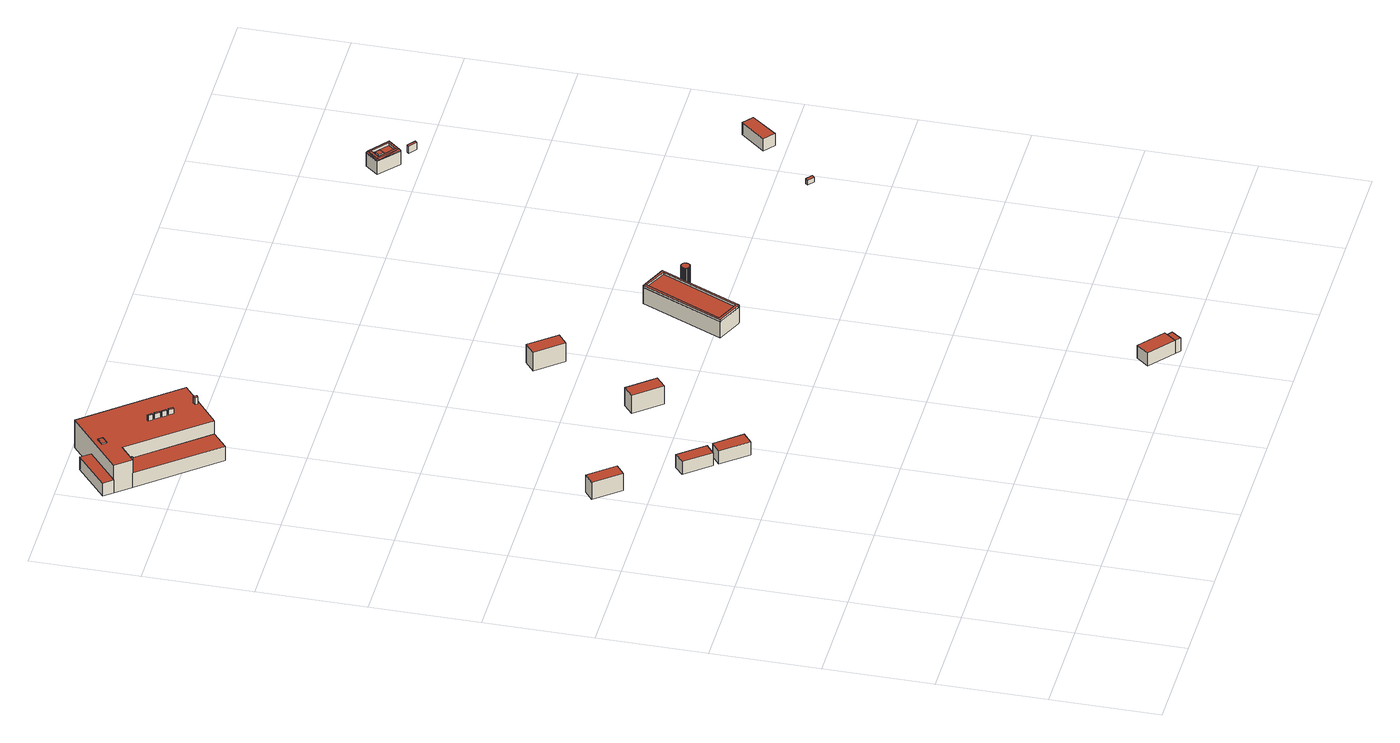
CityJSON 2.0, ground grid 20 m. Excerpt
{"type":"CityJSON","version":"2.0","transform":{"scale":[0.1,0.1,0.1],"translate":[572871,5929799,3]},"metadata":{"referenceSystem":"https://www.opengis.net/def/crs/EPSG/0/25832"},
"CityObjects":{
"building1":{"type":"Building","attributes":{"Grundfläche 2D":"14.992725","Grundhöhe NN":"3.891"},"geometry":[{"type":"Solid","lod":"3","boundaries":[[[[0,1,2,3]],[[4,5,3,2]],[[5,6,0,3]],[[6,7,1,0]],[[7,4,2,1]],[[7,6,5,4]]]],"semantics":{"surfaces":[{"type":"RoofSurface"},{"type":"WallSurface"},{"type":"GroundSurface"}],"values":[[0,1,1,1,1,2]]}}]},
"building2":{"type":"Building","attributes":{"Grundfläche 2D":"14.592025","Grundhöhe NN":"3.882"},"geometry":[{"type":"Solid","lod":"3","boundaries":[[[[8,9,10,11]],[[12,13,11,10]],[[13,14,8,11]],[[14,15,9,8]],[[15,12,10,9]],[[15,14,13,12]]]],"semantics":{"surfaces":[{"type":"RoofSurface"},{"type":"WallSurface"},{"type":"GroundSurface"}],"values":[[0,1,1,1,1,2]]}}]},
"building3":{"type":"Building","attributes":{"Grundfläche 2D":"18.100894","Grundhöhe NN":"3.895"},"geometry":[{"type":"Solid","lod":"3","boundaries":[[[[16,17,18,19]],[[20,21,19,18]],[[21,22,16,19]],[[22,23,17,16]],[[23,20,18,17]],[[23,22,21,20]]]],"semantics":{"surfaces":[{"type":"RoofSurface"},{"type":"WallSurface"},{"type":"GroundSurface"}],"values":[[0,1,1,1,1,2]]}}]},
"building4":{"type":"Building","attributes":{"Grundfläche 2D":"14.668522","Grundhöhe NN":"3.880"},"geometry":[{"type":"Solid","lod":"3","boundaries":[[[[24,25,26,27]],[[28,29,27,26]],[[29,30,24,27]],[[30,31,25,24]],[[31,28,26,25]],[[31,30,29,28]]]],"semantics":{"surfaces":[{"type":"RoofSurface"},{"type":"WallSurface"},{"type":"GroundSurface"}],"values":[[0,1,1,1,1,2]]}}]},
"building5":{"type":"Building","attributes":{"Grundfläche 2D":"71.015398","Grundhöhe NN":"3.895"},"children":["building5-1"],"geometry":[{"type":"Solid","lod":"3","boundaries":[[[[32,33,34,35]],[[33,32,36,37]],[[34,33,37,38]],[[35,34,38,39]],[[32,35,39,36]],[[37,36,39,38]]]],"semantics":{"surfaces":[{"type":"RoofSurface"},{"type":"WallSurface"},{"type":"GroundSurface"}],"values":[[0,1,1,1,1,2]]}}]},
"building5-1":{"type":"BuildingInstallation","parents":["building5"],"geometry":[{"type":"MultiSurface","lod":"3","boundaries":[[[40,41,42,43]],[[44,45,43,42]],[[42,41,46,44]],[[40,43,45,47]],[[47,46,41,40]]],"semantics":{"surfaces":[{"type":"RoofSurface"},{"type":"WallSurface"}],"values":[0,1,1,1,1]}}]},
"building6":{"type":"Building","attributes":{"Grundfläche 2D":"246.221628","Grundhöhe NN":"3.895"},"children":["building6-1","building6-2","building6-3","building6-4","building6-5","building6-6"],"geometry":[{"type":"Solid","lod":"3","boundaries":[[[[48,49,50,51,52,53,54,55]],[[50,49,56,23]],[[51,50,23,38]],[[52,51,38,37]],[[53,52,37,36]],[[57,58,48,55,54,53,36,59]],[[49,48,58,56]],[[56,58,57,59,36,37,38,23]]]],"semantics":{"surfaces":[{"type":"RoofSurface"},{"type":"WallSurface"},{"type":"GroundSurface"}],"values":[[0,1,1,1,1,1,1,2]]}}]},
"building6-1":{"type":"BuildingInstallation","parents":["building6"],"geometry":[{"type":"MultiSurface","lod":"3","boundaries":[[[60,61,62,63]],[[63,62,64,65]],[[60,63,65,66]],[[61,60,66,67]],[[62,61,67,64]]],"semantics":{"surfaces":[{"type":"RoofSurface"},{"type":"WallSurface"}],"values":[0,1,1,1,1]}}]},
"building6-2":{"type":"BuildingInstallation","parents":["building6"],"geometry":[{"type":"MultiSurface","lod":"3","boundaries":[[[68,69,70,71]],[[71,70,72,73]],[[73,74,68,71]],[[69,68,74,75]],[[75,72,70,69]]],"semantics":{"surfaces":[{"type":"RoofSurface"},{"type":"WallSurface"}],"values":[0,1,1,1,1]}}]},
"building6-3":{"type":"BuildingInstallation","parents":["building6"],"geometry":[{"type":"MultiSurface","lod":"3","boundaries":[[[76,77,78,79]],[[79,78,80,81]],[[76,79,81,82]],[[77,76,82,83]],[[78,77,83,80]]],"semantics":{"surfaces":[{"type":"RoofSurface"},{"type":"WallSurface"}],"values":[0,1,1,1,1]}}]},
"building6-4":{"type":"BuildingInstallation","parents":["building6"],"geometry":[{"type":"MultiSurface","lod":"3","boundaries":[[[84,85,86,87]],[[88,89,87,86]],[[84,87,89,90]],[[90,91,85,84]],[[86,85,91,88]]],"semantics":{"surfaces":[{"type":"RoofSurface"},{"type":"WallSurface"}],"values":[0,1,1,1,1]}}]},
"building6-5":{"type":"BuildingInstallation","parents":["building6"],"geometry":[{"type":"MultiSurface","lod":"3","boundaries":[[[92,93,94,95]],[[95,94,96,97]],[[92,95,97,98]],[[93,92,98,99]],[[94,93,99,96]]],"semantics":{"surfaces":[{"type":"RoofSurface"},{"type":"WallSurface"}],"values":[0,1,1,1,1]}}]},
"building6-6":{"type":"BuildingInstallation","parents":["building6"],"geometry":[{"type":"MultiSurface","lod":"3","boundaries":[[[100,101,102,103]],[[103,102,104,105]],[[105,106,100,103]],[[101,100,106,107]],[[102,101,107,104]]],"semantics":{"surfaces":[{"type":"RoofSurface"},{"type":"WallSurface"}],"values":[0,1,1,1,1]}}]},
"building7":{"type":"Building","attributes":{"Grundfläche 2D":"16.332716","Grundhöhe NN":"3.895"},"geometry":[{"type":"Solid","lod":"3","boundaries":[[[[108,109,110,111]],[[112,113,111,110]],[[113,114,108,111]],[[114,115,109,108]],[[115,112,110,109]],[[115,114,113,112]]]],"semantics":{"surfaces":[{"type":"RoofSurface"},{"type":"WallSurface"},{"type":"GroundSurface"}],"values":[[0,1,1,1,1,2]]}}]},
"building8":{"type":"Building","attributes":{"Grundfläche 2D":"17.630362","Grundhöhe NN":"3.471"},"geometry":[{"type":"Solid","lod":"3","boundaries":[[[[116,117,118,119]],[[117,116,120,121]],[[118,117,121,122]],[[119,118,122,123]],[[116,119,123,120]],[[121,120,123,122]]]],"semantics":{"surfaces":[{"type":"RoofSurface"},{"type":"WallSurface"},{"type":"GroundSurface"}],"values":[[0,1,1,1,1,2]]}}]},
"building9":{"type":"Building","attributes":{"Grundfläche 2D":"2.685808","Grundhöhe NN":"3.493"},"geometry":[{"type":"Solid","lod":"3","boundaries":[[[[124,125,118,126]],[[122,127,126,118]],[[127,128,124,126]],[[128,129,125,124]],[[129,122,118,125]],[[129,128,127,122]]]],"semantics":{"surfaces":[{"type":"RoofSurface"},{"type":"WallSurface"},{"type":"GroundSurface"}],"values":[[0,1,1,1,1,2]]}}]},
"building10":{"type":"Building","attributes":{"Grundfläche 2D":"16.470025","Grundhöhe NN":"3.895"},"geometry":[{"type":"Solid","lod":"3","boundaries":[[[[130,131,132,133]],[[134,135,133,132]],[[135,136,130,133]],[[136,137,131,130]],[[137,134,132,131]],[[137,136,135,134]]]],"semantics":{"surfaces":[{"type":"RoofSurface"},{"type":"WallSurface"},{"type":"GroundSurface"}],"values":[[0,1,1,1,1,2]]}}]},
"building11":{"type":"Building","attributes":{"Grundfläche 2D":"90.869267","Grundhöhe NN":"3.627"},"children":["building11-1","building11-2"],"geometry":[{"type":"Solid","lod":"3","boundaries":[[[[138,139,140,141,142]],[[141,140,143,144]],[[145,138,142,141,144,146]],[[139,138,145,147]],[[140,139,147,143]],[[143,147,145,146,144]]]],"semantics":{"surfaces":[{"type":"RoofSurface"},{"type":"WallSurface"},{"type":"GroundSurface"}],"values":[[0,1,1,1,1,2]]}}]},
"building11-1":{"type":"BuildingInstallation","parents":["building11"],"geometry":[{"type":"MultiSurface","lod":"3","boundaries":[[[148,149,150,151,152,153,154]],[[140,141,150,149]],[[141,142,138,152,151,150]],[[155,156,154,153]],[[148,154,156,157]]],"semantics":{"surfaces":[{"type":"RoofSurface"},{"type":"WallSurface"}],"values":[0,1,1,1,1]}}]},
"building11-2":{"type":"BuildingInstallation","parents":["building11"],"geometry":[{"type":"MultiSurface","lod":"3","boundaries":[[[149,148,158,153,152,159]],[[157,160,158,148]],[[158,160,155,153]],[[138,139,159,152]],[[139,140,149,159]]],"semantics":{"surfaces":[{"type":"RoofSurface"},{"type":"WallSurface"}],"values":[0,1,1,1,1]}}]},
"building12":{"type":"Building","attributes":{"Grundfläche 2D":"1.975009","Grundhöhe NN":"3.627"},"geometry":[{"type":"Solid","lod":"3","boundaries":[[[[161,162,163,164,165,166,167,168,169,170,171,172,173,174,175,176,177,178,179,180,181,182,183,184,185,186,187,188,189,190,191,192,193,194,195,196,197,198,199,200,201,202,203,204,205,206,207]],[[208,209,164,163]],[[210,211,207,206]],[[211,212,161,207]],[[212,213,162,161]],[[213,208,163,162]],[[209,214,165,164]],[[214,215,166,165]],[[215,216,167,166]],[[216,217,168,167]],[[217,218,169,168]],[[218,219,170,169]],[[219,220,171,170]],[[220,221,172,171]],[[221,222,173,172]],[[222,223,174,173]],[[223,224,175,174]],[[224,225,176,175]],[[225,226,177,176]],[[226,227,178,177]],[[227,228,179,178]],[[228,229,180,179]],[[229,230,181,180]],[[230,231,182,181]],[[231,232,183,182]],[[232,233,184,183]],[[233,234,185,184]],[[234,235,186,185]],[[235,236,187,186]],[[236,237,188,187]],[[237,238,189,188]],[[238,239,190,189]],[[239,240,191,190]],[[240,241,192,191]],[[241,242,193,192]],[[242,243,194,193]],[[243,244,195,194]],[[244,245,196,195]],[[245,246,197,196]],[[246,247,198,197]],[[247,248,199,198]],[[248,249,200,199]],[[249,250,201,200]],[[250,251,202,201]],[[251,252,203,202]],[[252,253,204,203]],[[253,254,205,204]],[[254,210,206,205]],[[251,250,249,248,247,246,245,244,243,242,241,240,239,238,237,236,235,234,233,232,231,230,229,228,227,226,225,224,223,222,221,220,219,218,217,216,215,214,209,208,213,212,211,210,254,253,252]]]],"semantics":{"surfaces":[{"type":"RoofSurface"},{"type":"WallSurface"},{"type":"GroundSurface"}],"values":[[0,1,1,1,1,1,1,1,1,1,1,1,1,1,1,1,1,1,1,1,1,1,1,1,1,1,1,1,1,1,1,1,1,1,1,1,1,1,1,1,1,1,1,1,1,1,1,1,2]]}}]},
"building13":{"type":"Building","attributes":{"Grundfläche 2D":"1.038714","Grundhöhe NN":"3.806"},"geometry":[{"type":"Solid","lod":"3","boundaries":[[[[255,256,257,258]],[[259,260,258,257]],[[260,261,255,258]],[[261,262,256,255]],[[262,259,257,256]],[[262,261,260,259]]]],"semantics":{"surfaces":[{"type":"RoofSurface"},{"type":"WallSurface"},{"type":"GroundSurface"}],"values":[[0,1,1,1,1,2]]}}]},
"building14":{"type":"Building","attributes":{"Grundfläche 2D":"16.001556","Grundhöhe NN":"3.444"},"children":["building14-1","building14-2","building14-3"],"geometry":[{"type":"Solid","lod":"3","boundaries":[[[[263,264,265,266]],[[266,265,267,268]],[[263,266,268,269]],[[264,263,269,270]],[[265,264,270,267]],[[269,268,267,270]]]],"semantics":{"surfaces":[{"type":"RoofSurface"},{"type":"WallSurface"},{"type":"GroundSurface"}],"values":[[0,1,1,1,1,2]]}}]},
"building14-1":{"type":"BuildingInstallation","parents":["building14"],"geometry":[{"type":"MultiSurface","lod":"3","boundaries":[[[271,272,273,274]],[[273,272,275]],[[271,276,277,278,279,272]],[[280,281,279]],[[281,272,279]],[[275,272,281]],[[282,283,277,276]],[[283,284,278,277]],[[280,263,264,275,281]],[[275,264,265,274,273]]],"semantics":{"surfaces":[{"type":"RoofSurface"},{"type":"WallSurface"}],"values":[0,0,0,0,0,0,1,1,1,1]}}]},
"building14-2":{"type":"BuildingInstallation","parents":["building14"],"geometry":[{"type":"MultiSurface","lod":"3","boundaries":[[[285,286,287,288,289,290]],[[291,292,288,287]],[[292,293,294,290,289,288]],[[294,295,296,286,285,290]],[[287,286,296,291]]],"semantics":{"surfaces":[{"type":"RoofSurface"},{"type":"WallSurface"}],"values":[0,1,1,1,1]}}]},
"building14-3":{"type":"BuildingInstallation","parents":["building14"],"geometry":[{"type":"MultiSurface","lod":"3","boundaries":[[[297,271,274]],[[297,298,299,271]],[[300,299,298]],[[280,279,300]],[[279,299,300]],[[279,278,301,276,271,299]],[[274,265,266,298,297]],[[298,266,263,280,300]],[[284,302,301,278]],[[302,282,276,301]]],"semantics":{"surfaces":[{"type":"RoofSurface"},{"type":"WallSurface"}],"values":[0,0,0,0,0,0,1,1,1,1]}}]},
"building15":{"type":"Building","attributes":{"Grundfläche 2D":"14.842011","Grundhöhe NN":"3.806"},"geometry":[{"type":"Solid","lod":"3","boundaries":[[[[303,304,305,306]],[[307,308,306,305]],[[308,309,303,306]],[[309,310,304,303]],[[310,307,305,304]],[[310,309,308,307]]]],"semantics":{"surfaces":[{"type":"RoofSurface"},{"type":"WallSurface"},{"type":"GroundSurface"}],"values":[[0,1,1,1,1,2]]}}]},
"building16":{"type":"Building","attributes":{"Grundfläche 2D":"0.960288","Grundhöhe NN":"3.356"},"geometry":[{"type":"Solid","lod":"3","boundaries":[[[[311,312,313,314]],[[315,316,314,313]],[[316,317,311,314]],[[317,318,312,311]],[[318,315,313,312]],[[318,317,316,315]]]],"semantics":{"surfaces":[{"type":"RoofSurface"},{"type":"WallSurface"},{"type":"GroundSurface"}],"values":[[0,1,1,1,1,2]]}}]}
},
"vertices":[
[226,849,45],[245,864,45],[207,911,45],[188,896,45],[207,911,9],[188,896,9],[226,849,9],[245,864,9],
[332,715,35],[351,730,35],[312,776,36],[294,761,36],[312,776,9],[294,761,9],[332,715,9],[351,730,9],
[8,1716,36],[22,1700,36],[88,1755,36],[75,1772,36],[88,1755,9],[75,1772,9],[8,1716,9],[22,1700,9],
[376,659,37],[395,675,37],[357,721,37],[338,706,37],[357,721,9],[338,706,9],[376,659,9],[395,675,9],
[188,1561,39],[76,1698,39],[45,1672,39],[157,1535,39],[188,1561,9],[76,1698,9],[45,1672,9],[157,1535,9],
[80,1680,47],[82,1682,47],[77,1689,47],[75,1687,47],[77,1689,39],[75,1687,39],[82,1682,39],[80,1680,39],
[272,1630,67],[136,1795,67],[22,1700,67],[45,1672,67],[76,1698,67],[188,1561,67],[232,1597,67],[237,1601,67],[136,1795,9],[237,1601,9],[272,1630,9],[232,1597,9],
[184,1644,78],[187,1647,78],[181,1653,78],[179,1651,78],[181,1653,67],[179,1651,67],[184,1644,67],[187,1647,67],
[230,1600,81],[235,1603,81],[231,1608,81],[227,1604,81],[231,1608,67],[227,1604,67],[230,1600,67],[235,1603,67],
[193,1634,78],[195,1636,78],[190,1643,78],[187,1641,78],[190,1643,67],[187,1641,67],[193,1634,67],[195,1636,67],
[176,1654,78],[179,1656,78],[173,1664,78],[170,1662,78],[173,1664,67],[170,1662,67],[176,1654,67],[179,1656,67],
[167,1665,78],[170,1667,78],[164,1674,78],[162,1672,78],[164,1674,67],[162,1672,67],[167,1665,67],[170,1667,67],
[88,1744,69],[77,1734,69],[83,1727,69],[94,1736,69],[83,1727,67],[94,1736,67],[88,1744,67],[77,1734,67],
[488,837,47],[508,854,47],[468,902,47],[448,885,47],[468,902,9],[448,885,9],[488,837,9],[508,854,9],
[807,77,32],[789,54,32],[835,16,32],[853,39,32],[807,77,5],[789,54,5],[835,16,5],[853,39,5],
[858,27,32],[849,34,32],[844,9,32],[844,9,5],[858,27,5],[849,34,5],
[571,1030,48],[591,1046,48],[552,1095,48],[531,1078,48],[552,1095,9],[531,1078,9],[571,1030,9],[591,1046,9],
[752,766,40],[820,917,40],[770,939,40],[701,788,40],[748,767,40],[770,939,6],[701,788,6],[752,766,6],[748,767,6],[820,917,6],
[773,934,44],[770,939,44],[701,788,44],[748,767,44],[752,766,44],[750,772,44],[707,791,44],[750,772,40],[707,791,40],[773,934,40],
[815,914,44],[820,917,44],[815,914,40],
[825,870,61],[825,871,61],[826,872,61],[827,873,61],[827,874,61],[827,875,61],[828,876,61],[828,877,61],[827,878,61],[827,879,61],[827,880,61],[826,880,61],[826,881,61],[825,882,61],[824,883,61],[823,883,61],[822,884,61],[821,884,61],[820,884,61],[819,884,61],[818,884,61],[817,884,61],[816,883,61],[815,883,61],[814,882,61],[813,881,61],[813,880,61],[812,880,61],[812,879,61],[812,878,61],[812,877,61],[812,876,61],[812,875,61],[812,874,61],[812,873,61],[813,872,61],[814,871,61],[815,870,61],[816,869,61],[817,869,61],[818,869,61],[819,868,61],[820,868,61],[821,869,61],[822,869,61],[823,869,61],[824,870,61],[826,872,6],[827,873,6],[823,869,6],[824,870,6],[825,870,6],[825,871,6],[827,874,6],[827,875,6],[828,876,6],[828,877,6],[827,878,6],[827,879,6],[827,880,6],[826,880,6],[826,881,6],[825,882,6],[824,883,6],[823,883,6],[822,884,6],[821,884,6],[820,884,6],[819,884,6],[818,884,6],[817,884,6],[816,883,6],[815,883,6],[814,882,6],[813,881,6],[813,880,6],[812,880,6],[812,879,6],[812,878,6],[812,877,6],[812,876,6],[812,875,6],[812,874,6],[812,873,6],[813,872,6],[814,871,6],[815,870,6],[816,869,6],[817,869,6],[818,869,6],[819,868,6],[820,868,6],[821,869,6],[822,869,6],
[1172,746,18],[1168,741,18],[1179,732,18],[1184,737,18],[1179,732,8],[1184,737,8],[1172,746,8],[1168,741,8],
[1074,1437,32],[1095,1462,32],[1056,1494,32],[1036,1470,32],[1056,1494,4],[1036,1470,4],[1074,1437,4],[1095,1462,4],
[1056,1491,37],[1092,1462,37],[1061,1490,33],[1056,1494,33],[1095,1462,33],[1057,1485,37],[1086,1461,37],[1074,1446,37],[1074,1440,37],[1074,1437,34],[1091,1457,33],[1057,1485,32],[1086,1461,32],[1074,1446,32],
[1061,1467,36],[1065,1472,36],[1057,1479,36],[1051,1471,36],[1054,1468,36],[1059,1464,36],[1057,1479,32],[1051,1471,32],[1054,1468,32],[1059,1464,32],[1061,1467,32],[1065,1472,32],
[1040,1474,33],[1036,1470,33],[1038,1470,37],[1040,1466,33],[1044,1470,37],[1044,1470,32],
[1248,838,33],[1268,822,33],[1306,869,33],[1287,884,33],[1306,869,8],[1287,884,8],[1248,838,8],[1268,822,8],
[1123,1420,19],[1126,1424,19],[1112,1435,19],[1109,1431,19],[1112,1435,4],[1109,1431,4],[1123,1420,4],[1126,1424,4]
]}
